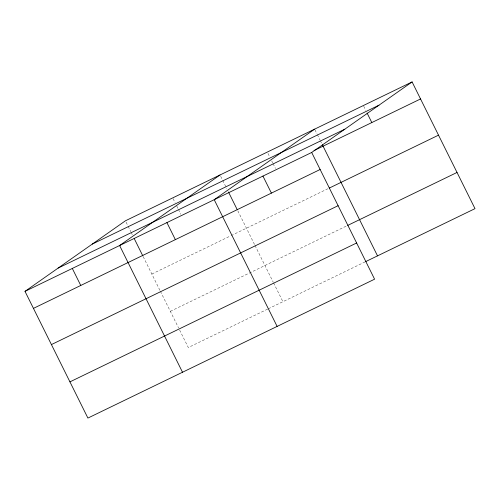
<?xml version="1.0" encoding="UTF-8"?>
<svg xmlns="http://www.w3.org/2000/svg" width="500" height="500" viewBox="0 0 500 500"><rect width="100%" height="100%" fill="white"/><g stroke="black" fill="none" stroke-linecap="round" stroke-linejoin="round"><path stroke-width="0.38" stroke-dasharray="2.5 1.88" d="M151.831 274.037L230.438 235.956M231.131 235.619L327.825 188.775M170.344 311.331L347.038 225.738M267.613 309.113L188.312 347.531L178.981 328.738M268.312 308.775L365.006 261.931M363.7 106.219L365.725 110.306M314.962 129.831L316.988 133.919M317.325 134.6L320.031 140.044M320.369 140.725L321.725 143.45M267.994 153.425L269.688 156.831M271.712 160.919L272.725 162.963M273.069 163.644L275.431 168.412M220.694 176.344L222.381 179.75M222.719 180.431L226.775 188.6M237.8 210.806L254.662 244.781M255.006 245.475L273.244 282.206M273.587 282.906L282.919 301.7M173.05 198.581L175.075 202.662M176.769 206.069L178.119 208.794M178.456 209.475L180.825 214.244M126.081 222.175L127.775 225.581M128.112 226.262L130.819 231.713M131.156 232.394L132.506 235.119M143.188 256.637L160.056 290.613M160.4 291.306L178.637 328.038"/><path stroke-width="0.75" d="M412.094 81.931L311.688 152.469L374.594 279.188L87.906 418.069L25 291.356L125.406 220.812L412.094 81.931L475 208.644L365.7 261.594M220.012 174.981L119.606 245.519L182.512 372.238M314.625 129.15L214.213 199.688L277.119 326.406M92.275 244.094L378.963 105.206M58.137 268.075L344.825 129.188M314.031 150.556L420.55 98.956M25 291.356L311.688 152.469M33.45 308.381L320.144 169.494M329.219 188.106L438.519 135.156M51.419 344.575L338.113 205.694M347.731 225.4L457.031 172.45M69.931 381.875L356.625 242.987M367.081 113.031L371.812 122.569M322.4 144.812L377.525 255.869M262.95 176.081L271.406 193.106M228.469 192.006L237.106 209.412M166.912 222.606L175.362 239.631M134.206 238.538L142.844 255.938M72.306 268.438L80.756 285.462"/></g></svg>
